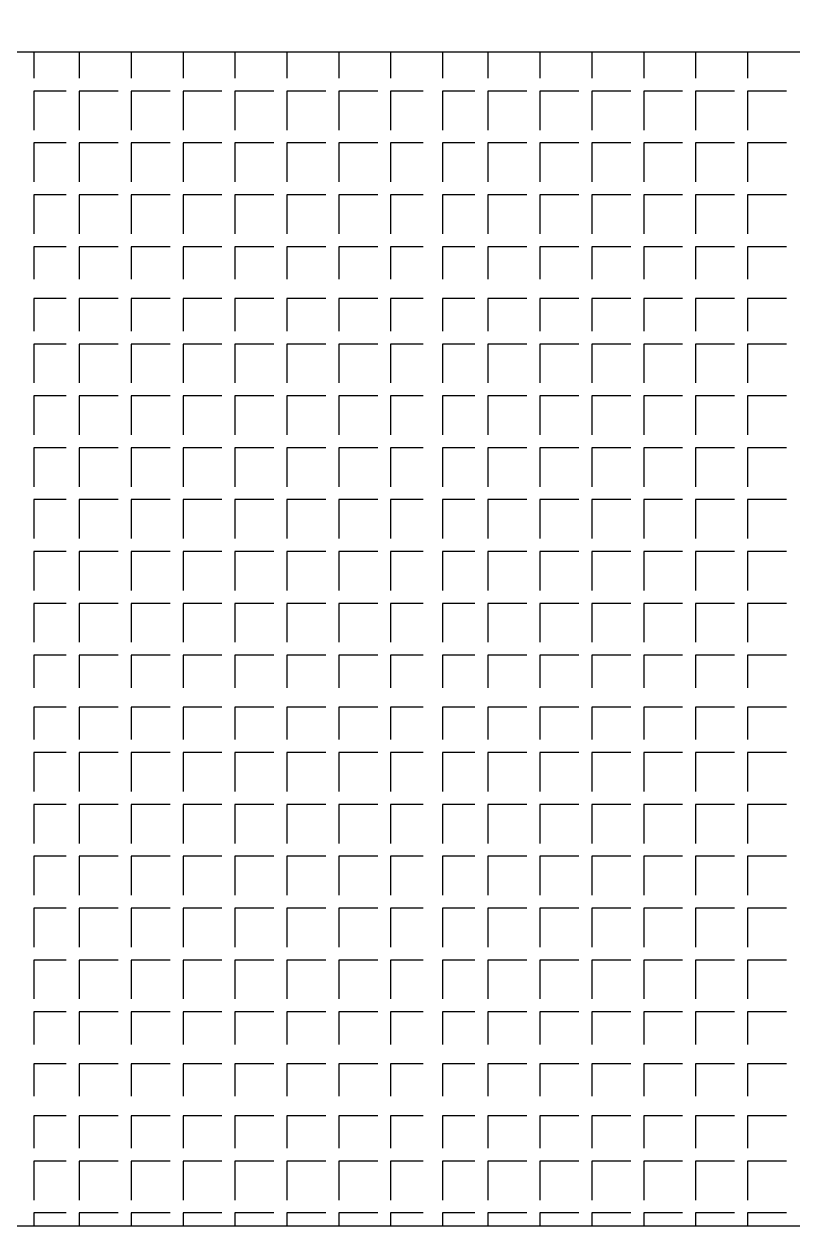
# Model space of a CAD drawing. Extents: x 69291107 to 70108111, y -33487476 to -33099794.
# Drawn here: x 69320987.8 to 69321239.7, y -33464191.8 to -33463797.8 of the extents above; entities that cross this region are included whole.
import ezdxf

# ---------------------------------------------------------------- set-up
doc = ezdxf.new("R2010")
doc.units = 0
doc.header["$LTSCALE"] = 100
doc.layers.add('PDF _СС_ЗВ_Оборудование', color=1, linetype='Continuous')

msp = doc.modelspace()

# ---------------------------------------------------------------- linework, layer by layer
at = {"layer": 'PDF _СС_ЗВ_Оборудование', "lineweight": 30}
msp.add_lwpolyline([(69321469.28, -33464191.77), (69321469.28, -33463420.17), (69319851.68, -33463420.17), (69319851.68, -33464191.77)], close=True, dxfattribs=at)
for points in [[(69321475.65, -33463807.03), (69319851.68, -33463807.03), (69319851.68, -33463815.54)], [(69320991.01, -33463807.03), (69320991.01, -33463815.54)], [(69321005.89, -33463807.03), (69321005.89, -33463815.54)], [(69321022.89, -33463807.03), (69321022.89, -33463815.54)], [(69321039.9, -33463807.03), (69321039.9, -33463815.54)], [(69321056.9, -33463807.03), (69321056.9, -33463815.54)], [(69321073.91, -33463807.03), (69321073.91, -33463815.54)], [(69321090.91, -33463807.03), (69321090.91, -33463815.54)], [(69321107.92, -33463807.03), (69321107.92, -33463815.54)], [(69321124.92, -33463807.03), (69321124.92, -33463815.54)], [(69321139.8, -33463807.03), (69321139.8, -33463815.54)], [(69321156.81, -33463807.03), (69321156.81, -33463815.54)], [(69321173.81, -33463807.03), (69321173.81, -33463815.54)], [(69321190.82, -33463807.03), (69321190.82, -33463815.54)], [(69321207.82, -33463807.03), (69321207.82, -33463815.54)], [(69321224.83, -33463807.03), (69321224.83, -33463815.54)], [(69321001.64, -33463819.79), (69320991.01, -33463819.79), (69320991.01, -33463832.54)], [(69321018.64, -33463819.79), (69321005.89, -33463819.79), (69321005.89, -33463832.54)], [(69321035.65, -33463819.79), (69321022.89, -33463819.79), (69321022.89, -33463832.54)], [(69321052.65, -33463819.79), (69321039.9, -33463819.79), (69321039.9, -33463832.54)], [(69321069.66, -33463819.79), (69321056.9, -33463819.79), (69321056.9, -33463832.54)], [(69321086.66, -33463819.79), (69321073.91, -33463819.79), (69321073.91, -33463832.54)], [(69321103.67, -33463819.79), (69321090.91, -33463819.79), (69321090.91, -33463832.54)], [(69321118.55, -33463819.79), (69321107.92, -33463819.79), (69321107.92, -33463832.54)], [(69321135.55, -33463819.79), (69321124.92, -33463819.79), (69321124.92, -33463832.54)], [(69321152.56, -33463819.79), (69321139.8, -33463819.79), (69321139.8, -33463832.54)], [(69321169.56, -33463819.79), (69321156.81, -33463819.79), (69321156.81, -33463832.54)], [(69321186.57, -33463819.79), (69321173.81, -33463819.79), (69321173.81, -33463832.54)], [(69321203.57, -33463819.79), (69321190.82, -33463819.79), (69321190.82, -33463832.54)], [(69321220.58, -33463819.79), (69321207.82, -33463819.79), (69321207.82, -33463832.54)], [(69321237.58, -33463819.79), (69321224.83, -33463819.79), (69321224.83, -33463832.54)], [(69321001.64, -33463836.79), (69320991.01, -33463836.79), (69320991.01, -33463849.55)], [(69321018.64, -33463836.79), (69321005.89, -33463836.79), (69321005.89, -33463849.55)], [(69321035.65, -33463836.79), (69321022.89, -33463836.79), (69321022.89, -33463849.55)], [(69321052.65, -33463836.79), (69321039.9, -33463836.79), (69321039.9, -33463849.55)], [(69321069.66, -33463836.79), (69321056.9, -33463836.79), (69321056.9, -33463849.55)], [(69321086.66, -33463836.79), (69321073.91, -33463836.79), (69321073.91, -33463849.55)], [(69321103.67, -33463836.79), (69321090.91, -33463836.79), (69321090.91, -33463849.55)], [(69321118.55, -33463836.79), (69321107.92, -33463836.79), (69321107.92, -33463849.55)], [(69321135.55, -33463836.79), (69321124.92, -33463836.79), (69321124.92, -33463849.55)], [(69321152.56, -33463836.79), (69321139.8, -33463836.79), (69321139.8, -33463849.55)], [(69321169.56, -33463836.79), (69321156.81, -33463836.79), (69321156.81, -33463849.55)], [(69321186.57, -33463836.79), (69321173.81, -33463836.79), (69321173.81, -33463849.55)], [(69321203.57, -33463836.79), (69321190.82, -33463836.79), (69321190.82, -33463849.55)], [(69321220.58, -33463836.79), (69321207.82, -33463836.79), (69321207.82, -33463849.55)], [(69321237.58, -33463836.79), (69321224.83, -33463836.79), (69321224.83, -33463849.55)], [(69321001.64, -33463853.8), (69320991.01, -33463853.8), (69320991.01, -33463866.55)], [(69321018.64, -33463853.8), (69321005.89, -33463853.8), (69321005.89, -33463866.55)], [(69321035.65, -33463853.8), (69321022.89, -33463853.8), (69321022.89, -33463866.55)], [(69321052.65, -33463853.8), (69321039.9, -33463853.8), (69321039.9, -33463866.55)], [(69321069.66, -33463853.8), (69321056.9, -33463853.8), (69321056.9, -33463866.55)], [(69321086.66, -33463853.8), (69321073.91, -33463853.8), (69321073.91, -33463866.55)], [(69321103.67, -33463853.8), (69321090.91, -33463853.8), (69321090.91, -33463866.55)], [(69321118.55, -33463853.8), (69321107.92, -33463853.8), (69321107.92, -33463866.55)], [(69321135.55, -33463853.8), (69321124.92, -33463853.8), (69321124.92, -33463866.55)], [(69321152.56, -33463853.8), (69321139.8, -33463853.8), (69321139.8, -33463866.55)], [(69321169.56, -33463853.8), (69321156.81, -33463853.8), (69321156.81, -33463866.55)], [(69321186.57, -33463853.8), (69321173.81, -33463853.8), (69321173.81, -33463866.55)], [(69321203.57, -33463853.8), (69321190.82, -33463853.8), (69321190.82, -33463866.55)], [(69321220.58, -33463853.8), (69321207.82, -33463853.8), (69321207.82, -33463866.55)], [(69321237.58, -33463853.8), (69321224.83, -33463853.8), (69321224.83, -33463866.55)], [(69321001.64, -33463870.8), (69320991.01, -33463870.8), (69320991.01, -33463881.43)], [(69321018.64, -33463870.8), (69321005.89, -33463870.8), (69321005.89, -33463881.43)], [(69321035.65, -33463870.8), (69321022.89, -33463870.8), (69321022.89, -33463881.43)], [(69321052.65, -33463870.8), (69321039.9, -33463870.8), (69321039.9, -33463881.43)], [(69321069.66, -33463870.8), (69321056.9, -33463870.8), (69321056.9, -33463881.43)], [(69321086.66, -33463870.8), (69321073.91, -33463870.8), (69321073.91, -33463881.43)], [(69321103.67, -33463870.8), (69321090.91, -33463870.8), (69321090.91, -33463881.43)], [(69321118.55, -33463870.8), (69321107.92, -33463870.8), (69321107.92, -33463881.43)], [(69321135.55, -33463870.8), (69321124.92, -33463870.8), (69321124.92, -33463881.43)], [(69321152.56, -33463870.8), (69321139.8, -33463870.8), (69321139.8, -33463881.43)], [(69321169.56, -33463870.8), (69321156.81, -33463870.8), (69321156.81, -33463881.43)], [(69321186.57, -33463870.8), (69321173.81, -33463870.8), (69321173.81, -33463881.43)], [(69321203.57, -33463870.8), (69321190.82, -33463870.8), (69321190.82, -33463881.43)], [(69321220.58, -33463870.8), (69321207.82, -33463870.8), (69321207.82, -33463881.43)], [(69321237.58, -33463870.8), (69321224.83, -33463870.8), (69321224.83, -33463881.43)], [(69321001.64, -33463887.81), (69320991.01, -33463887.81), (69320991.01, -33463898.43)], [(69321018.64, -33463887.81), (69321005.89, -33463887.81), (69321005.89, -33463898.43)], [(69321035.65, -33463887.81), (69321022.89, -33463887.81), (69321022.89, -33463898.43)], [(69321052.65, -33463887.81), (69321039.9, -33463887.81), (69321039.9, -33463898.43)], [(69321069.66, -33463887.81), (69321056.9, -33463887.81), (69321056.9, -33463898.43)], [(69321086.66, -33463887.81), (69321073.91, -33463887.81), (69321073.91, -33463898.43)], [(69321103.67, -33463887.81), (69321090.91, -33463887.81), (69321090.91, -33463898.43)], [(69321118.55, -33463887.81), (69321107.92, -33463887.81), (69321107.92, -33463898.43)], [(69321135.55, -33463887.81), (69321124.92, -33463887.81), (69321124.92, -33463898.43)], [(69321152.56, -33463887.81), (69321139.8, -33463887.81), (69321139.8, -33463898.43)], [(69321169.56, -33463887.81), (69321156.81, -33463887.81), (69321156.81, -33463898.43)], [(69321186.57, -33463887.81), (69321173.81, -33463887.81), (69321173.81, -33463898.43)], [(69321203.57, -33463887.81), (69321190.82, -33463887.81), (69321190.82, -33463898.43)], [(69321220.58, -33463887.81), (69321207.82, -33463887.81), (69321207.82, -33463898.43)], [(69321237.58, -33463887.81), (69321224.83, -33463887.81), (69321224.83, -33463898.43)], [(69321001.64, -33463902.69), (69320991.01, -33463902.69), (69320991.01, -33463915.44)], [(69321018.64, -33463902.69), (69321005.89, -33463902.69), (69321005.89, -33463915.44)], [(69321035.65, -33463902.69), (69321022.89, -33463902.69), (69321022.89, -33463915.44)], [(69321052.65, -33463902.69), (69321039.9, -33463902.69), (69321039.9, -33463915.44)], [(69321069.66, -33463902.69), (69321056.9, -33463902.69), (69321056.9, -33463915.44)], [(69321086.66, -33463902.69), (69321073.91, -33463902.69), (69321073.91, -33463915.44)], [(69321103.67, -33463902.69), (69321090.91, -33463902.69), (69321090.91, -33463915.44)], [(69321118.55, -33463902.69), (69321107.92, -33463902.69), (69321107.92, -33463915.44)], [(69321135.55, -33463902.69), (69321124.92, -33463902.69), (69321124.92, -33463915.44)], [(69321152.56, -33463902.69), (69321139.8, -33463902.69), (69321139.8, -33463915.44)], [(69321169.56, -33463902.69), (69321156.81, -33463902.69), (69321156.81, -33463915.44)], [(69321186.57, -33463902.69), (69321173.81, -33463902.69), (69321173.81, -33463915.44)], [(69321203.57, -33463902.69), (69321190.82, -33463902.69), (69321190.82, -33463915.44)], [(69321220.58, -33463902.69), (69321207.82, -33463902.69), (69321207.82, -33463915.44)], [(69321237.58, -33463902.69), (69321224.83, -33463902.69), (69321224.83, -33463915.44)], [(69321001.64, -33463919.69), (69320991.01, -33463919.69), (69320991.01, -33463932.44)], [(69321018.64, -33463919.69), (69321005.89, -33463919.69), (69321005.89, -33463932.44)], [(69321035.65, -33463919.69), (69321022.89, -33463919.69), (69321022.89, -33463932.44)], [(69321052.65, -33463919.69), (69321039.9, -33463919.69), (69321039.9, -33463932.44)], [(69321069.66, -33463919.69), (69321056.9, -33463919.69), (69321056.9, -33463932.44)], [(69321086.66, -33463919.69), (69321073.91, -33463919.69), (69321073.91, -33463932.44)], [(69321103.67, -33463919.69), (69321090.91, -33463919.69), (69321090.91, -33463932.44)], [(69321118.55, -33463919.69), (69321107.92, -33463919.69), (69321107.92, -33463932.44)], [(69321135.55, -33463919.69), (69321124.92, -33463919.69), (69321124.92, -33463932.44)], [(69321152.56, -33463919.69), (69321139.8, -33463919.69), (69321139.8, -33463932.44)], [(69321169.56, -33463919.69), (69321156.81, -33463919.69), (69321156.81, -33463932.44)], [(69321186.57, -33463919.69), (69321173.81, -33463919.69), (69321173.81, -33463932.44)], [(69321203.57, -33463919.69), (69321190.82, -33463919.69), (69321190.82, -33463932.44)], [(69321220.58, -33463919.69), (69321207.82, -33463919.69), (69321207.82, -33463932.44)], [(69321237.58, -33463919.69), (69321224.83, -33463919.69), (69321224.83, -33463932.44)], [(69321001.64, -33463936.7), (69320991.01, -33463936.7), (69320991.01, -33463949.45)], [(69321018.64, -33463936.7), (69321005.89, -33463936.7), (69321005.89, -33463949.45)], [(69321035.65, -33463936.7), (69321022.89, -33463936.7), (69321022.89, -33463949.45)], [(69321052.65, -33463936.7), (69321039.9, -33463936.7), (69321039.9, -33463949.45)], [(69321069.66, -33463936.7), (69321056.9, -33463936.7), (69321056.9, -33463949.45)], [(69321086.66, -33463936.7), (69321073.91, -33463936.7), (69321073.91, -33463949.45)], [(69321103.67, -33463936.7), (69321090.91, -33463936.7), (69321090.91, -33463949.45)], [(69321118.55, -33463936.7), (69321107.92, -33463936.7), (69321107.92, -33463949.45)], [(69321135.55, -33463936.7), (69321124.92, -33463936.7), (69321124.92, -33463949.45)], [(69321152.56, -33463936.7), (69321139.8, -33463936.7), (69321139.8, -33463949.45)], [(69321169.56, -33463936.7), (69321156.81, -33463936.7), (69321156.81, -33463949.45)], [(69321186.57, -33463936.7), (69321173.81, -33463936.7), (69321173.81, -33463949.45)], [(69321203.57, -33463936.7), (69321190.82, -33463936.7), (69321190.82, -33463949.45)], [(69321220.58, -33463936.7), (69321207.82, -33463936.7), (69321207.82, -33463949.45)], [(69321237.58, -33463936.7), (69321224.83, -33463936.7), (69321224.83, -33463949.45)], [(69321001.64, -33463953.7), (69320991.01, -33463953.7), (69320991.01, -33463966.45)], [(69321018.64, -33463953.7), (69321005.89, -33463953.7), (69321005.89, -33463966.45)], [(69321035.65, -33463953.7), (69321022.89, -33463953.7), (69321022.89, -33463966.45)], [(69321052.65, -33463953.7), (69321039.9, -33463953.7), (69321039.9, -33463966.45)], [(69321069.66, -33463953.7), (69321056.9, -33463953.7), (69321056.9, -33463966.45)], [(69321086.66, -33463953.7), (69321073.91, -33463953.7), (69321073.91, -33463966.45)], [(69321103.67, -33463953.7), (69321090.91, -33463953.7), (69321090.91, -33463966.45)], [(69321118.55, -33463953.7), (69321107.92, -33463953.7), (69321107.92, -33463966.45)], [(69321135.55, -33463953.7), (69321124.92, -33463953.7), (69321124.92, -33463966.45)], [(69321152.56, -33463953.7), (69321139.8, -33463953.7), (69321139.8, -33463966.45)], [(69321169.56, -33463953.7), (69321156.81, -33463953.7), (69321156.81, -33463966.45)], [(69321186.57, -33463953.7), (69321173.81, -33463953.7), (69321173.81, -33463966.45)], [(69321203.57, -33463953.7), (69321190.82, -33463953.7), (69321190.82, -33463966.45)], [(69321220.58, -33463953.7), (69321207.82, -33463953.7), (69321207.82, -33463966.45)], [(69321237.58, -33463953.7), (69321224.83, -33463953.7), (69321224.83, -33463966.45)], [(69321001.64, -33463970.71), (69320991.01, -33463970.71), (69320991.01, -33463983.46)], [(69321018.64, -33463970.71), (69321005.89, -33463970.71), (69321005.89, -33463983.46)], [(69321035.65, -33463970.71), (69321022.89, -33463970.71), (69321022.89, -33463983.46)], [(69321052.65, -33463970.71), (69321039.9, -33463970.71), (69321039.9, -33463983.46)], [(69321069.66, -33463970.71), (69321056.9, -33463970.71), (69321056.9, -33463983.46)], [(69321086.66, -33463970.71), (69321073.91, -33463970.71), (69321073.91, -33463983.46)], [(69321103.67, -33463970.71), (69321090.91, -33463970.71), (69321090.91, -33463983.46)], [(69321118.55, -33463970.71), (69321107.92, -33463970.71), (69321107.92, -33463983.46)], [(69321135.55, -33463970.71), (69321124.92, -33463970.71), (69321124.92, -33463983.46)], [(69321152.56, -33463970.71), (69321139.8, -33463970.71), (69321139.8, -33463983.46)], [(69321169.56, -33463970.71), (69321156.81, -33463970.71), (69321156.81, -33463983.46)], [(69321186.57, -33463970.71), (69321173.81, -33463970.71), (69321173.81, -33463983.46)], [(69321203.57, -33463970.71), (69321190.82, -33463970.71), (69321190.82, -33463983.46)], [(69321220.58, -33463970.71), (69321207.82, -33463970.71), (69321207.82, -33463983.46)], [(69321237.58, -33463970.71), (69321224.83, -33463970.71), (69321224.83, -33463983.46)], [(69321001.64, -33463987.71), (69320991.01, -33463987.71), (69320991.01, -33464000.46)], [(69321018.64, -33463987.71), (69321005.89, -33463987.71), (69321005.89, -33464000.46)], [(69321035.65, -33463987.71), (69321022.89, -33463987.71), (69321022.89, -33464000.46)], [(69321052.65, -33463987.71), (69321039.9, -33463987.71), (69321039.9, -33464000.46)], [(69321069.66, -33463987.71), (69321056.9, -33463987.71), (69321056.9, -33464000.46)], [(69321086.66, -33463987.71), (69321073.91, -33463987.71), (69321073.91, -33464000.46)], [(69321103.67, -33463987.71), (69321090.91, -33463987.71), (69321090.91, -33464000.46)], [(69321118.55, -33463987.71), (69321107.92, -33463987.71), (69321107.92, -33464000.46)], [(69321135.55, -33463987.71), (69321124.92, -33463987.71), (69321124.92, -33464000.46)], [(69321152.56, -33463987.71), (69321139.8, -33463987.71), (69321139.8, -33464000.46)], [(69321169.56, -33463987.71), (69321156.81, -33463987.71), (69321156.81, -33464000.46)], [(69321186.57, -33463987.71), (69321173.81, -33463987.71), (69321173.81, -33464000.46)], [(69321203.57, -33463987.71), (69321190.82, -33463987.71), (69321190.82, -33464000.46)], [(69321220.58, -33463987.71), (69321207.82, -33463987.71), (69321207.82, -33464000.46)], [(69321237.58, -33463987.71), (69321224.83, -33463987.71), (69321224.83, -33464000.46)], [(69321001.64, -33464004.72), (69320991.01, -33464004.72), (69320991.01, -33464015.34)], [(69321018.64, -33464004.72), (69321005.89, -33464004.72), (69321005.89, -33464015.34)], [(69321035.65, -33464004.72), (69321022.89, -33464004.72), (69321022.89, -33464015.34)], [(69321052.65, -33464004.72), (69321039.9, -33464004.72), (69321039.9, -33464015.34)], [(69321069.66, -33464004.72), (69321056.9, -33464004.72), (69321056.9, -33464015.34)], [(69321086.66, -33464004.72), (69321073.91, -33464004.72), (69321073.91, -33464015.34)], [(69321103.67, -33464004.72), (69321090.91, -33464004.72), (69321090.91, -33464015.34)], [(69321118.55, -33464004.72), (69321107.92, -33464004.72), (69321107.92, -33464015.34)], [(69321135.55, -33464004.72), (69321124.92, -33464004.72), (69321124.92, -33464015.34)], [(69321152.56, -33464004.72), (69321139.8, -33464004.72), (69321139.8, -33464015.34)], [(69321169.56, -33464004.72), (69321156.81, -33464004.72), (69321156.81, -33464015.34)], [(69321186.57, -33464004.72), (69321173.81, -33464004.72), (69321173.81, -33464015.34)], [(69321203.57, -33464004.72), (69321190.82, -33464004.72), (69321190.82, -33464015.34)], [(69321220.58, -33464004.72), (69321207.82, -33464004.72), (69321207.82, -33464015.34)], [(69321237.58, -33464004.72), (69321224.83, -33464004.72), (69321224.83, -33464015.34)], [(69321001.64, -33464021.72), (69320991.01, -33464021.72), (69320991.01, -33464032.35)], [(69321018.64, -33464021.72), (69321005.89, -33464021.72), (69321005.89, -33464032.35)], [(69321035.65, -33464021.72), (69321022.89, -33464021.72), (69321022.89, -33464032.35)], [(69321052.65, -33464021.72), (69321039.9, -33464021.72), (69321039.9, -33464032.35)], [(69321069.66, -33464021.72), (69321056.9, -33464021.72), (69321056.9, -33464032.35)], [(69321086.66, -33464021.72), (69321073.91, -33464021.72), (69321073.91, -33464032.35)], [(69321103.67, -33464021.72), (69321090.91, -33464021.72), (69321090.91, -33464032.35)], [(69321118.55, -33464021.72), (69321107.92, -33464021.72), (69321107.92, -33464032.35)], [(69321135.55, -33464021.72), (69321124.92, -33464021.72), (69321124.92, -33464032.35)], [(69321152.56, -33464021.72), (69321139.8, -33464021.72), (69321139.8, -33464032.35)], [(69321169.56, -33464021.72), (69321156.81, -33464021.72), (69321156.81, -33464032.35)], [(69321186.57, -33464021.72), (69321173.81, -33464021.72), (69321173.81, -33464032.35)], [(69321203.57, -33464021.72), (69321190.82, -33464021.72), (69321190.82, -33464032.35)], [(69321220.58, -33464021.72), (69321207.82, -33464021.72), (69321207.82, -33464032.35)], [(69321237.58, -33464021.72), (69321224.83, -33464021.72), (69321224.83, -33464032.35)], [(69321001.64, -33464036.6), (69320991.01, -33464036.6), (69320991.01, -33464049.35)], [(69321018.64, -33464036.6), (69321005.89, -33464036.6), (69321005.89, -33464049.35)], [(69321035.65, -33464036.6), (69321022.89, -33464036.6), (69321022.89, -33464049.35)], [(69321052.65, -33464036.6), (69321039.9, -33464036.6), (69321039.9, -33464049.35)], [(69321069.66, -33464036.6), (69321056.9, -33464036.6), (69321056.9, -33464049.35)], [(69321086.66, -33464036.6), (69321073.91, -33464036.6), (69321073.91, -33464049.35)], [(69321103.67, -33464036.6), (69321090.91, -33464036.6), (69321090.91, -33464049.35)], [(69321118.55, -33464036.6), (69321107.92, -33464036.6), (69321107.92, -33464049.35)], [(69321135.55, -33464036.6), (69321124.92, -33464036.6), (69321124.92, -33464049.35)], [(69321152.56, -33464036.6), (69321139.8, -33464036.6), (69321139.8, -33464049.35)], [(69321169.56, -33464036.6), (69321156.81, -33464036.6), (69321156.81, -33464049.35)], [(69321186.57, -33464036.6), (69321173.81, -33464036.6), (69321173.81, -33464049.35)], [(69321203.57, -33464036.6), (69321190.82, -33464036.6), (69321190.82, -33464049.35)], [(69321220.58, -33464036.6), (69321207.82, -33464036.6), (69321207.82, -33464049.35)], [(69321237.58, -33464036.6), (69321224.83, -33464036.6), (69321224.83, -33464049.35)], [(69321001.64, -33464053.6), (69320991.01, -33464053.6), (69320991.01, -33464066.36)], [(69321018.64, -33464053.6), (69321005.89, -33464053.6), (69321005.89, -33464066.36)], [(69321035.65, -33464053.6), (69321022.89, -33464053.6), (69321022.89, -33464066.36)], [(69321052.65, -33464053.6), (69321039.9, -33464053.6), (69321039.9, -33464066.36)], [(69321069.66, -33464053.6), (69321056.9, -33464053.6), (69321056.9, -33464066.36)], [(69321086.66, -33464053.6), (69321073.91, -33464053.6), (69321073.91, -33464066.36)], [(69321103.67, -33464053.6), (69321090.91, -33464053.6), (69321090.91, -33464066.36)], [(69321118.55, -33464053.6), (69321107.92, -33464053.6), (69321107.92, -33464066.36)], [(69321135.55, -33464053.6), (69321124.92, -33464053.6), (69321124.92, -33464066.36)], [(69321152.56, -33464053.6), (69321139.8, -33464053.6), (69321139.8, -33464066.36)], [(69321169.56, -33464053.6), (69321156.81, -33464053.6), (69321156.81, -33464066.36)], [(69321186.57, -33464053.6), (69321173.81, -33464053.6), (69321173.81, -33464066.36)], [(69321203.57, -33464053.6), (69321190.82, -33464053.6), (69321190.82, -33464066.36)], [(69321220.58, -33464053.6), (69321207.82, -33464053.6), (69321207.82, -33464066.36)], [(69321237.58, -33464053.6), (69321224.83, -33464053.6), (69321224.83, -33464066.36)], [(69321001.64, -33464070.61), (69320991.01, -33464070.61), (69320991.01, -33464083.36)], [(69321018.64, -33464070.61), (69321005.89, -33464070.61), (69321005.89, -33464083.36)], [(69321035.65, -33464070.61), (69321022.89, -33464070.61), (69321022.89, -33464083.36)], [(69321052.65, -33464070.61), (69321039.9, -33464070.61), (69321039.9, -33464083.36)], [(69321069.66, -33464070.61), (69321056.9, -33464070.61), (69321056.9, -33464083.36)], [(69321086.66, -33464070.61), (69321073.91, -33464070.61), (69321073.91, -33464083.36)], [(69321103.67, -33464070.61), (69321090.91, -33464070.61), (69321090.91, -33464083.36)], [(69321118.55, -33464070.61), (69321107.92, -33464070.61), (69321107.92, -33464083.36)], [(69321135.55, -33464070.61), (69321124.92, -33464070.61), (69321124.92, -33464083.36)], [(69321152.56, -33464070.61), (69321139.8, -33464070.61), (69321139.8, -33464083.36)], [(69321169.56, -33464070.61), (69321156.81, -33464070.61), (69321156.81, -33464083.36)], [(69321186.57, -33464070.61), (69321173.81, -33464070.61), (69321173.81, -33464083.36)], [(69321203.57, -33464070.61), (69321190.82, -33464070.61), (69321190.82, -33464083.36)], [(69321220.58, -33464070.61), (69321207.82, -33464070.61), (69321207.82, -33464083.36)], [(69321237.58, -33464070.61), (69321224.83, -33464070.61), (69321224.83, -33464083.36)], [(69321001.64, -33464087.61), (69320991.01, -33464087.61), (69320991.01, -33464100.37)], [(69321018.64, -33464087.61), (69321005.89, -33464087.61), (69321005.89, -33464100.37)], [(69321035.65, -33464087.61), (69321022.89, -33464087.61), (69321022.89, -33464100.37)], [(69321052.65, -33464087.61), (69321039.9, -33464087.61), (69321039.9, -33464100.37)], [(69321069.66, -33464087.61), (69321056.9, -33464087.61), (69321056.9, -33464100.37)], [(69321086.66, -33464087.61), (69321073.91, -33464087.61), (69321073.91, -33464100.37)], [(69321103.67, -33464087.61), (69321090.91, -33464087.61), (69321090.91, -33464100.37)], [(69321118.55, -33464087.61), (69321107.92, -33464087.61), (69321107.92, -33464100.37)], [(69321135.55, -33464087.61), (69321124.92, -33464087.61), (69321124.92, -33464100.37)], [(69321152.56, -33464087.61), (69321139.8, -33464087.61), (69321139.8, -33464100.37)], [(69321169.56, -33464087.61), (69321156.81, -33464087.61), (69321156.81, -33464100.37)], [(69321186.57, -33464087.61), (69321173.81, -33464087.61), (69321173.81, -33464100.37)], [(69321203.57, -33464087.61), (69321190.82, -33464087.61), (69321190.82, -33464100.37)], [(69321220.58, -33464087.61), (69321207.82, -33464087.61), (69321207.82, -33464100.37)], [(69321237.58, -33464087.61), (69321224.83, -33464087.61), (69321224.83, -33464100.37)], [(69321001.64, -33464104.62), (69320991.01, -33464104.62), (69320991.01, -33464117.37)], [(69321018.64, -33464104.62), (69321005.89, -33464104.62), (69321005.89, -33464117.37)], [(69321035.65, -33464104.62), (69321022.89, -33464104.62), (69321022.89, -33464117.37)], [(69321052.65, -33464104.62), (69321039.9, -33464104.62), (69321039.9, -33464117.37)], [(69321069.66, -33464104.62), (69321056.9, -33464104.62), (69321056.9, -33464117.37)], [(69321086.66, -33464104.62), (69321073.91, -33464104.62), (69321073.91, -33464117.37)], [(69321103.67, -33464104.62), (69321090.91, -33464104.62), (69321090.91, -33464117.37)], [(69321118.55, -33464104.62), (69321107.92, -33464104.62), (69321107.92, -33464117.37)], [(69321135.55, -33464104.62), (69321124.92, -33464104.62), (69321124.92, -33464117.37)], [(69321152.56, -33464104.62), (69321139.8, -33464104.62), (69321139.8, -33464117.37)], [(69321169.56, -33464104.62), (69321156.81, -33464104.62), (69321156.81, -33464117.37)], [(69321186.57, -33464104.62), (69321173.81, -33464104.62), (69321173.81, -33464117.37)], [(69321203.57, -33464104.62), (69321190.82, -33464104.62), (69321190.82, -33464117.37)], [(69321220.58, -33464104.62), (69321207.82, -33464104.62), (69321207.82, -33464117.37)], [(69321237.58, -33464104.62), (69321224.83, -33464104.62), (69321224.83, -33464117.37)], [(69321001.64, -33464121.62), (69320991.01, -33464121.62), (69320991.01, -33464132.25)], [(69321018.64, -33464121.62), (69321005.89, -33464121.62), (69321005.89, -33464132.25)], [(69321035.65, -33464121.62), (69321022.89, -33464121.62), (69321022.89, -33464132.25)], [(69321052.65, -33464121.62), (69321039.9, -33464121.62), (69321039.9, -33464132.25)], [(69321069.66, -33464121.62), (69321056.9, -33464121.62), (69321056.9, -33464132.25)], [(69321086.66, -33464121.62), (69321073.91, -33464121.62), (69321073.91, -33464132.25)], [(69321103.67, -33464121.62), (69321090.91, -33464121.62), (69321090.91, -33464132.25)], [(69321118.55, -33464121.62), (69321107.92, -33464121.62), (69321107.92, -33464132.25)], [(69321135.55, -33464121.62), (69321124.92, -33464121.62), (69321124.92, -33464132.25)], [(69321152.56, -33464121.62), (69321139.8, -33464121.62), (69321139.8, -33464132.25)], [(69321169.56, -33464121.62), (69321156.81, -33464121.62), (69321156.81, -33464132.25)], [(69321186.57, -33464121.62), (69321173.81, -33464121.62), (69321173.81, -33464132.25)], [(69321203.57, -33464121.62), (69321190.82, -33464121.62), (69321190.82, -33464132.25)], [(69321220.58, -33464121.62), (69321207.82, -33464121.62), (69321207.82, -33464132.25)], [(69321237.58, -33464121.62), (69321224.83, -33464121.62), (69321224.83, -33464132.25)], [(69321001.64, -33464138.63), (69320991.01, -33464138.63), (69320991.01, -33464149.26)], [(69321018.64, -33464138.63), (69321005.89, -33464138.63), (69321005.89, -33464149.26)], [(69321035.65, -33464138.63), (69321022.89, -33464138.63), (69321022.89, -33464149.26)], [(69321052.65, -33464138.63), (69321039.9, -33464138.63), (69321039.9, -33464149.26)], [(69321069.66, -33464138.63), (69321056.9, -33464138.63), (69321056.9, -33464149.26)], [(69321086.66, -33464138.63), (69321073.91, -33464138.63), (69321073.91, -33464149.26)], [(69321103.67, -33464138.63), (69321090.91, -33464138.63), (69321090.91, -33464149.26)], [(69321118.55, -33464138.63), (69321107.92, -33464138.63), (69321107.92, -33464149.26)], [(69321135.55, -33464138.63), (69321124.92, -33464138.63), (69321124.92, -33464149.26)], [(69321152.56, -33464138.63), (69321139.8, -33464138.63), (69321139.8, -33464149.26)], [(69321169.56, -33464138.63), (69321156.81, -33464138.63), (69321156.81, -33464149.26)], [(69321186.57, -33464138.63), (69321173.81, -33464138.63), (69321173.81, -33464149.26)], [(69321203.57, -33464138.63), (69321190.82, -33464138.63), (69321190.82, -33464149.26)], [(69321220.58, -33464138.63), (69321207.82, -33464138.63), (69321207.82, -33464149.26)], [(69321237.58, -33464138.63), (69321224.83, -33464138.63), (69321224.83, -33464149.26)], [(69321001.64, -33464155.63), (69320991.01, -33464155.63), (69320991.01, -33464166.26)], [(69321018.64, -33464155.63), (69321005.89, -33464155.63), (69321005.89, -33464166.26)], [(69321035.65, -33464155.63), (69321022.89, -33464155.63), (69321022.89, -33464166.26)], [(69321052.65, -33464155.63), (69321039.9, -33464155.63), (69321039.9, -33464166.26)], [(69321069.66, -33464155.63), (69321056.9, -33464155.63), (69321056.9, -33464166.26)], [(69321086.66, -33464155.63), (69321073.91, -33464155.63), (69321073.91, -33464166.26)], [(69321103.67, -33464155.63), (69321090.91, -33464155.63), (69321090.91, -33464166.26)], [(69321118.55, -33464155.63), (69321107.92, -33464155.63), (69321107.92, -33464166.26)], [(69321135.55, -33464155.63), (69321124.92, -33464155.63), (69321124.92, -33464166.26)], [(69321152.56, -33464155.63), (69321139.8, -33464155.63), (69321139.8, -33464166.26)], [(69321169.56, -33464155.63), (69321156.81, -33464155.63), (69321156.81, -33464166.26)], [(69321186.57, -33464155.63), (69321173.81, -33464155.63), (69321173.81, -33464166.26)], [(69321203.57, -33464155.63), (69321190.82, -33464155.63), (69321190.82, -33464166.26)], [(69321220.58, -33464155.63), (69321207.82, -33464155.63), (69321207.82, -33464166.26)], [(69321237.58, -33464155.63), (69321224.83, -33464155.63), (69321224.83, -33464166.26)], [(69321001.64, -33464170.51), (69320991.01, -33464170.51), (69320991.01, -33464183.27)], [(69321018.64, -33464170.51), (69321005.89, -33464170.51), (69321005.89, -33464183.27)], [(69321035.65, -33464170.51), (69321022.89, -33464170.51), (69321022.89, -33464183.27)], [(69321052.65, -33464170.51), (69321039.9, -33464170.51), (69321039.9, -33464183.27)], [(69321069.66, -33464170.51), (69321056.9, -33464170.51), (69321056.9, -33464183.27)], [(69321086.66, -33464170.51), (69321073.91, -33464170.51), (69321073.91, -33464183.27)], [(69321103.67, -33464170.51), (69321090.91, -33464170.51), (69321090.91, -33464183.27)], [(69321118.55, -33464170.51), (69321107.92, -33464170.51), (69321107.92, -33464183.27)], [(69321135.55, -33464170.51), (69321124.92, -33464170.51), (69321124.92, -33464183.27)], [(69321152.56, -33464170.51), (69321139.8, -33464170.51), (69321139.8, -33464183.27)], [(69321169.56, -33464170.51), (69321156.81, -33464170.51), (69321156.81, -33464183.27)], [(69321186.57, -33464170.51), (69321173.81, -33464170.51), (69321173.81, -33464183.27)], [(69321203.57, -33464170.51), (69321190.82, -33464170.51), (69321190.82, -33464183.27)], [(69321220.58, -33464170.51), (69321207.82, -33464170.51), (69321207.82, -33464183.27)], [(69321237.58, -33464170.51), (69321224.83, -33464170.51), (69321224.83, -33464183.27)], [(69321001.64, -33464187.52), (69320991.01, -33464187.52), (69320991.01, -33464191.77)], [(69321018.64, -33464187.52), (69321005.89, -33464187.52), (69321005.89, -33464191.77)], [(69321035.65, -33464187.52), (69321022.89, -33464187.52), (69321022.89, -33464191.77)], [(69321052.65, -33464187.52), (69321039.9, -33464187.52), (69321039.9, -33464191.77)], [(69321069.66, -33464187.52), (69321056.9, -33464187.52), (69321056.9, -33464191.77)], [(69321086.66, -33464187.52), (69321073.91, -33464187.52), (69321073.91, -33464191.77)], [(69321103.67, -33464187.52), (69321090.91, -33464187.52), (69321090.91, -33464191.77)], [(69321118.55, -33464187.52), (69321107.92, -33464187.52), (69321107.92, -33464191.77)], [(69321135.55, -33464187.52), (69321124.92, -33464187.52), (69321124.92, -33464191.77)], [(69321152.56, -33464187.52), (69321139.8, -33464187.52), (69321139.8, -33464191.77)], [(69321169.56, -33464187.52), (69321156.81, -33464187.52), (69321156.81, -33464191.77)], [(69321186.57, -33464187.52), (69321173.81, -33464187.52), (69321173.81, -33464191.77)], [(69321203.57, -33464187.52), (69321190.82, -33464187.52), (69321190.82, -33464191.77)], [(69321220.58, -33464187.52), (69321207.82, -33464187.52), (69321207.82, -33464191.77)], [(69321237.58, -33464187.52), (69321224.83, -33464187.52), (69321224.83, -33464191.77)]]:
    msp.add_lwpolyline(points, dxfattribs=at)

doc.saveas('drawing.dxf')
